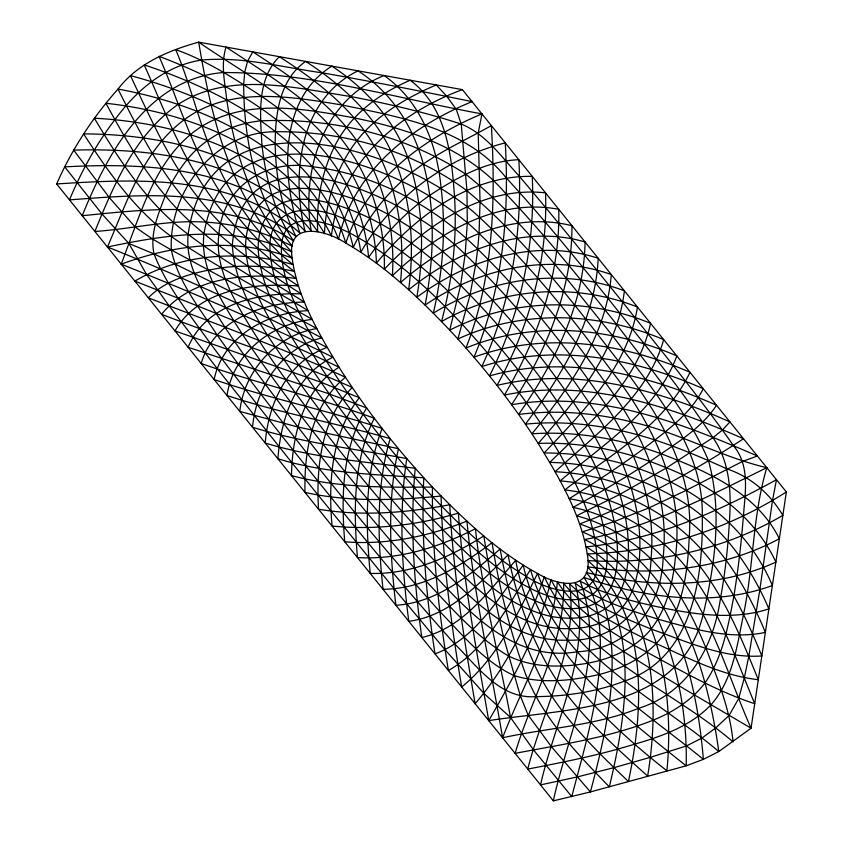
<?xml version="1.0" encoding="UTF-8"?>
<svg xmlns="http://www.w3.org/2000/svg" width="843" height="843" viewBox="0 0 843 843"><rect width="100%" height="100%" fill="white"/><g stroke="black" fill="none" stroke-linecap="round" stroke-linejoin="round"><path stroke-width="1.26" d="M786.35 491.964L751.05 728.204L718.794 751.534L703.368 759.353L686.17 765.823L590.427 791.935L553.345 800.85L56.65 183.953C71.876 149.285 92.783 117.251 118.041 89.073C137.683 63.362 168.4 50.527 198.674 42.15L462.407 89.632L786.35 491.964C727.098 529.689 657.666 552.249 587.255 553.893C580.69 513.608 559.151 477.739 538.171 443.429C512.281 403.049 482.449 365.23 449.74 330.161C418.528 297.453 385.24 265.724 345.799 243.09C325.946 230.034 286.251 219.907 292.142 258.074C297.495 297.874 318.728 333.333 339.023 367.211C366.104 410.119 397.664 450.141 432.438 487.064C463.945 519.678 497.465 551.554 537.528 573.451C559.91 586.991 594.125 591.775 587.255 553.893C655.127 602.724 660.269 700.681 647.635 776.066C610.775 742.957 572.682 709.395 547.834 665.854C528.371 631.46 515.832 593.535 508.013 554.894C479.836 582.903 450.425 615.822 408.792 621.323C401.795 567.455 398.602 512.523 406.769 458.581C355.209 448.929 302.827 442.849 252.542 427.253C255.956 387.411 281.425 347.864 321.784 337.906L279.402 315.661L174.817 263.859L154.016 253.912L128.884 243.49L102.161 214.185L64.711 166.851C147.852 162.509 243.69 166.998 305.103 231.14C290.687 174.585 299.739 99.084 358.022 70.833C434.693 120.844 441.174 223.511 425.072 305.092C478.856 268.527 548.656 252.247 611.301 274.544C606.486 335.788 569.52 387.706 531.922 433.808C575.895 430.805 620.09 438.781 661.355 453.85C706.919 471.3 756.287 492.554 779.364 538.719C721.039 569.784 652.145 576.738 587.466 566.77C641.976 624.442 625.906 717.119 609.331 786.856C573.64 750.091 536.411 711.545 521.174 661.26C507.771 622.756 498.529 582.913 492.038 542.702C460.13 566.454 424.155 589.004 383.007 589.289C377.727 539.235 375.83 487.433 390.183 438.623C336.115 423.017 280.487 413.218 226.988 395.515C233.121 353.523 271.351 323.491 312.279 319.444C270.74 295.482 228.316 273.006 187.841 247.241C142.246 220.961 111.676 177.03 83.583 133.879C169.137 134.258 266.641 156.946 317.695 231.709C316.167 202.784 321.288 173.352 334.144 147.283C349.308 115.733 378.655 93.752 410.214 80.233C446.674 107.504 451.616 155.028 454.535 196.988C457.201 238.885 452.175 281.014 441.542 321.552C500.742 288 574.009 281.952 637.466 307.042C627.94 366.399 583.725 411.099 544.135 452.965C635.654 452.891 735.064 497.18 772.378 585.474C711.808 607.792 643.767 597.508 583.967 577.497C599.805 601.807 601.207 632.229 600.079 660.364C597.076 706.877 583.504 751.766 571.754 796.614L533.398 749.785L510.51 717.467L484.145 693.641L445.252 649.974L394.008 588.53L291.899 462.733L217.41 368.855L168.758 305.387L146.376 274.144L128.884 243.49C144.975 200.286 161.002 152.172 202.078 126.134C247.968 98.252 304.523 108.747 354.302 117.925C410.351 129.316 467.981 148.8 506.042 193.964C545.337 235.45 581.143 280.055 616.802 324.66C649.531 368.296 687.077 409.919 708.499 460.668C722.409 510.763 715.054 564.504 703.167 614.305C680.512 711.576 566.896 708.352 488.75 720.628C476.78 651.734 463.597 582.924 458.371 513.102C417.496 525.136 374.587 530.31 332.089 526.032C328.127 482.396 331.404 433.534 359.318 397.706L320.962 382.227L174.986 330.93C198.937 288.917 254.565 282.51 298.433 286.019C261.33 261.467 226.072 233.29 198.484 198.094C169.222 161.276 150.349 117.851 130.444 75.607C218.895 99.379 317.4 148.905 345.799 243.09C366.442 180.075 423.06 138.579 481.954 113.889L478.192 133.141L480.046 201.625L479.056 233.479L477.686 249.096L475.715 264.523L470.046 294.85L457.886 338.991C522.681 309.17 598.656 312.047 663.683 339.603C647.561 396.663 596.907 433.502 555.137 471.722C597.813 473.861 639.784 487.665 675.359 511.343C718.858 539.457 745.992 585.579 765.37 632.387C729.142 640.069 692.651 628.688 657.919 619.141C629.342 610.058 599.636 601.354 575.253 583.251C592.471 652.187 555.379 719.079 540.511 784.917L577.034 776.983L613.978 767.646L650.901 757.172L686.581 745.865L701.945 738.078L715.76 727.878L729.016 715.528L738.605 698.689L744.264 678.099L748.774 656.497L759.817 589.942L772.441 500.795L776.477 479.699C717.351 512.238 653.968 540.026 586.159 546.875C659.953 590.669 674.442 692.788 666.897 770.755C597.824 716.645 532.344 649.911 515.705 560.289C489.119 590.574 463.397 627.877 421.827 637.508C413.902 581.544 409.856 524.704 415.251 468.297C364.966 461.806 314.007 457.928 265.25 443.039C268.179 403.797 287.621 361.204 327.158 347.495C255.429 310.867 182.288 276.704 107.419 246.999C127.282 201.719 142.773 150.591 184.259 119.717C229.876 85.891 290.234 96.513 342.247 105.017C400.688 117.346 466.411 127.967 505.99 177.62C541.67 216.251 574.673 257.231 607.771 298.053C643.926 343.733 681.27 388.686 712.946 437.665C730.27 462.322 731.461 493.166 729.353 522.144C727.952 547.37 725.233 572.523 720.628 597.371C713.884 646.412 688.373 692.914 638.52 708.331C595.074 725.834 547.834 727.783 502.586 737.794C490.552 665.591 473.766 594.115 466.938 521.1C428.233 536.506 386.505 545.252 344.734 541.764C341.036 496.696 341.963 447.496 366.673 407.97L329.234 393.892L188.158 347.295C205.797 303.754 258.875 292.373 301.214 293.891C262.826 269.37 224.839 243.269 193.785 209.622C161.182 174.564 139.169 131.582 118.041 89.073C206.482 105.185 304.049 150.212 338.507 239.296C353.754 170.981 410.046 126.956 472.069 101.624C422.195 91.381 372.227 81.56 322.068 72.814C282.057 67.24 241.93 56.239 201.298 60.095C164.712 65.786 136.102 90.707 114.922 119.685C96.113 144.142 81.381 171.477 69.474 199.886C145.786 194.132 231.677 186.545 296.125 236.567C281.193 208.126 275.629 175.629 275.176 143.763C275.324 114.279 279.444 79.695 305.64 61.402C344.924 86.745 381.184 120.591 397.053 165.681C411.7 205.155 414.271 248.263 408.634 289.76C457.285 250.687 522.534 223.732 585.084 241.983C583.999 305.366 553.999 363.481 518.635 414.44C556.001 409.719 594.073 412.775 630.585 421.69C677.719 431.869 720.038 456.706 766.814 467.696C752.514 515.273 753.79 565.916 743.505 614.431C737.024 645.612 732.925 679.827 711.092 704.674C686.602 730.554 650.901 739.427 617.898 749.079C588.203 757.267 557.982 763.252 527.76 769.079C543.071 708.067 578.456 648.636 569.605 583.778C592.028 606.012 622.482 617.129 651.081 629.036C686.803 641.502 723.146 658.583 761.84 655.97C742.24 607.845 718.457 558.561 676.318 526.095C642.988 500.257 602.187 484.335 560.152 480.889C603.314 444.387 656.486 411.352 676.824 355.925C610.711 327.274 533.587 320.171 465.958 348.022C493.735 277.305 495.737 200.455 491.374 125.596C460.9 142.762 427.949 156.629 402.09 180.876C381.542 199.485 365.145 222.404 353.249 247.399C331.32 149.042 232.584 94.226 144.206 64.869C162.815 106.323 178.684 149.443 204.301 187.304C228.464 223.469 260.445 253.827 296.114 278.506C250.318 272.394 192.731 275.524 161.603 314.291C225.06 338.897 290.118 359.561 352.248 387.464C321.225 418.982 316.062 467.064 318.517 509.204C362.058 516.517 406.589 512.807 449.751 504.736C453.155 571.628 463.819 637.782 475.125 703.705C506.696 666.939 528.203 622.25 544.367 576.791C580.859 656.455 670.059 687.983 733.062 741.851C729.964 709.195 717.382 678.615 705.991 648.162C696.697 625.39 685.77 603.145 671.492 583.04C648.509 550.911 614.99 525.874 576.549 515.79L619.89 494.367L666.539 467.865L712.946 437.665L722.514 429.962L729.933 421.89C657.582 389.719 576.138 366.326 496.991 385.42C529.32 326.715 548.013 260.171 545.537 192.868C482.702 185.787 425.473 225.555 384.345 269.254C385.23 227.41 373.301 185.397 349.866 150.644C319.097 105.206 270.909 76.65 226.04 47.082C220.571 64.363 224.902 82.614 226.778 100.159C229.57 118.442 233.385 136.566 238.527 154.332C249.191 190.075 265.313 225.26 291.931 251.994C232.984 224.143 168.748 234.185 107.419 246.999M553.345 800.85C568.53 730.143 607.677 653.546 580.195 581.185C605.98 595.337 635.021 601.934 663.546 608.088C698.078 614.884 734.653 620.005 768.879 608.899C749.322 563.008 718.11 520.647 673.473 496.653C635.885 475.304 593.04 463.271 549.794 462.396C590.406 422.427 638.014 381.626 650.564 323.312C586.422 296.968 511.722 298.401 449.74 330.161L460.573 285.303L465.167 254.481L467.296 222.984L466.959 190.76L461.237 124.069L456.274 109.337L446.916 96.481L436.284 84.922C402.754 99.211 369.814 119.232 349.866 150.644C334.07 175.333 325.851 204.354 324.439 233.522C278.78 153.879 181.213 122.614 94.374 118.231C119.875 161.034 147.578 204.185 188.137 234.333C225.935 263.079 267.473 286.304 308.159 310.614C267.083 312.542 222.931 336.452 214.122 379.54C269.36 398.465 326.736 410.119 382.121 428.455C364.408 474.451 365.662 525.084 370.203 573.388C411.289 574.694 449.698 557.244 483.798 535.927L492.449 587.571L503.534 637.266L520.321 695.844L528.013 714.864L551.375 746.635L590.427 791.935C602.092 747.688 613.019 702.493 612.081 656.423C610.985 627.087 606.085 595.495 586.296 572.502C648.309 587.56 716.887 589.299 775.876 562.081C754.633 516.453 712.314 485.874 666.539 467.865C626.054 450.994 582.123 441.711 538.171 443.429C576.781 399.519 617.382 351.088 624.378 290.793C561.427 267.01 489.783 278.042 433.313 313.196C442.807 272.226 446.21 229.675 441.079 187.852C437.148 144.848 420.573 101.244 384.134 75.533C323.259 99.695 301.004 170.644 311.193 230.824C254.828 161.276 157.926 147.641 73.678 150.128L109.232 197.483L135.375 227.21L152.509 239.012L171.34 249.971L316.831 328.549C276.061 335.261 244.196 370.593 239.791 411.416L297.99 427.032L398.423 448.697C387.222 500.11 389.761 553.356 395.862 605.263C437.254 602.798 470.194 574.947 500.12 549.025C507.265 588.572 517.918 627.677 534.409 664.4C554.947 710.986 592.302 746.835 628.414 781.514C643.947 708.995 649.363 614.02 587.74 560.542C655.306 565.031 724.337 549.72 782.852 515.368C770.123 493.893 750.987 476.959 727.119 468.961C703.536 458.276 679.69 448.065 655.064 440.014C613.409 426.453 569.151 419.867 525.41 424.145C561.902 375.672 595.358 320.53 598.203 258.274C535.684 237.779 468.023 259.423 416.842 297.273C423.818 255.882 423.576 212.857 412.269 172.235C401.089 127.578 369.761 91.012 331.857 66.123C277.168 100.401 281.983 179.422 299.929 233.1C233.901 174.037 139.158 178.684 56.65 183.953M766.814 467.696C708.12 496.327 649.468 527.771 584.484 539.531C618.319 555.179 642.924 585.653 657.919 619.141C677.656 665.18 687.445 715.77 686.17 765.823C618.646 712.198 543.535 653.862 523.197 565.179C498.276 598.235 475.8 638.794 434.999 653.873C426.115 595.664 420.952 536.706 423.808 477.802C374.903 474.472 325.135 473.344 277.916 458.761C280.719 419.677 294.713 375.103 332.911 357.274C263.954 322.816 192.773 292.848 121.244 264.175L128.884 243.49M502.586 737.794C522.228 686.455 552.355 637.603 557.413 581.723C575.242 610.511 605.295 628.33 633.715 645.158C673.315 665.97 712.061 689.743 754.717 703.694C733.178 652.05 714.811 596.77 675.633 555.252C647.298 525.79 609.605 505.189 569.109 498.74C594.726 482.649 620.121 466.158 644.41 448.107C666.318 431.026 690.47 414.229 703.231 388.718C634.421 358.307 555.063 342.648 481.827 366.568C511.575 302.015 522.776 230.413 518.824 159.696C486.095 160.981 456.39 177.873 429.603 195.407C405.694 212.173 385.209 233.532 368.57 257.473C365.188 215.671 346.547 175.934 318.686 144.848C301.91 126.313 282.342 110.57 261.773 96.45C234.407 78.589 206.714 60.57 175.723 49.632C192.193 88.483 200.455 130.454 219.201 168.463C236.588 205.218 261.003 239.064 292.942 264.523C240.961 249.918 181.846 253.248 134.869 281.098C203.521 308.275 272.521 335.04 339.023 367.211C302.837 389.614 292.152 435.778 291.467 475.6C337.379 487.876 385.283 487.444 432.438 487.064C431.922 548.572 438.402 609.879 448.402 670.501C487.222 648.52 507.665 606.149 530.479 569.573C555.611 656.412 637.54 705.528 703.368 759.353C696.339 674.031 670.016 568.003 582.302 531.891L614.147 521.627L648.899 507.918L686.181 490.363L742.504 461.416L757.393 456C680.501 422.628 596.992 390.046 511.627 404.745C545.906 351.225 572.334 290.266 571.944 225.671C509.267 210.265 446.653 242.226 400.478 282.574C404.682 240.972 399.329 197.957 381.468 159.896C360.72 114.585 320.245 82.93 279.318 56.671C256.272 79.864 260.234 115.944 262.036 145.85C266.009 179.201 274.439 213.121 293.712 241.109C231.161 199.053 152.952 208.706 82.224 215.724C107.44 153.163 148.105 78.167 223.648 72.53C311.341 72.445 396.294 98.357 481.954 113.889M488.75 720.628C514.367 676.107 540.047 630.301 550.995 579.573C566.591 610.659 595.263 632.229 623.356 651.386C665.106 678.309 708.31 702.914 751.05 728.204C727.224 674.548 711.966 615.569 674.01 569.394C648.33 538.456 612.566 515.579 573.029 507.381C599.236 492.997 625.095 477.949 650.037 461.458C673.568 444.683 700.27 429.898 716.529 405.241C646.065 373.934 565.632 354.387 489.488 375.946C520.553 314.386 535.526 245.26 532.239 176.356C469.709 175.196 414.682 216.978 376.399 263.164C375.283 221.266 359.929 180.233 334.144 147.283C298.306 101.518 245.619 74.563 198.674 42.15C211.614 119.59 231.477 203.321 292.142 258.074C236.904 237.22 175.576 243.954 121.244 264.175M462.407 89.632C396.768 113.837 339.855 163.363 331.383 236.082C291.235 151.751 193.795 112.899 105.933 103.267C129.021 145.944 153.953 188.811 190.265 221.741C224.796 253.216 264.86 277.632 304.46 302.089C262.995 302.268 213.795 319.729 201.192 363.481C258.274 383.681 317.442 397.38 374.281 418.233C353.038 461.142 353.502 510.921 357.453 557.55C398.739 560.068 439.013 547.255 475.42 528.719C482.238 592.503 498.835 654.558 510.51 717.467M243.669 84.627C243.89 141.287 256.082 201.319 292.395 246.314C265.661 232.394 236.135 223.859 205.998 222.162C168.611 219.507 132.014 229.033 94.89 231.446C113.921 184.438 135.217 134.332 178.294 104.29C230.076 70.938 294.513 87.935 350.973 96.566C388.149 103.847 425.209 112.245 461.237 124.069C486.011 134.216 501.617 156.998 519.13 176.071C554.378 217.452 588.488 259.792 622.608 302.11C660.248 349.603 699.058 396.284 733.716 446.031C750.08 465.905 745.201 492.186 743.442 515.716C741.25 542.544 738.299 569.32 733.895 595.885C728.289 625.843 722.725 657.14 705.117 682.746C692.061 700.048 673.367 711.935 653.504 720.017C609.194 737.783 561.691 744.432 515.105 753.357C531.606 696.971 565.337 643.778 563.63 583.187C583.778 609.036 614.431 623.251 642.988 637.719C680.449 653.778 717.224 675.127 758.3 679.7C738.025 629.942 717.056 577.729 676.402 540.774C645.496 513.008 606.128 494.757 564.81 489.909C609.731 455.188 664.748 425.515 689.995 372.29C622.619 342.701 544.388 331.331 473.945 357.221C502.67 289.676 509.53 215.492 505.242 142.825C445.441 158.336 391.647 198.347 360.846 252.205C345.683 150.507 247.442 89.748 159.042 56.312C176.682 96.555 189.19 139.127 211.203 177.378C231.973 214.038 260.308 246.356 294.281 271.33C270.413 266.251 245.756 264.607 221.509 267.821C195.534 272.11 167.43 278.38 148.315 297.8C214.312 323.533 281.246 347.305 345.472 377.295C311.689 404.303 304.007 451.553 304.997 492.407C349.666 502.312 395.852 500.226 441.089 496.053C442.596 560.173 451.068 623.82 461.679 687.003C497.602 657.93 517.507 614.136 537.528 573.451C568.129 657.287 654.716 697.298 718.794 751.534C706.624 663.62 673.251 555.242 579.657 523.967C637.287 502.017 692.061 472.512 743.515 438.76C669.047 405.915 586.58 378.18 504.409 395.051C537.686 338.97 560.332 275.208 558.761 209.296C495.947 197.547 436.073 233.911 392.374 275.735C395.03 233.996 386.484 191.329 365.683 154.87C339.961 109.495 295.64 79.537 252.826 51.897L247.547 61.17L244.712 72.319L243.669 84.627M702.303 516.095C703.062 577.771 692.746 657.909 624.874 680.944C596.612 691.861 566.211 696.381 536.022 696.624C500.194 699.416 477.633 666.613 454.999 644.242C398.644 581.702 345.872 516.032 293.269 450.352C265.376 414.946 237.315 379.656 210.381 343.512C190.075 314.734 166.956 287.031 154.016 253.912C149.738 233.838 158.242 214.185 165.249 195.755C171.087 182.752 178.379 170.423 187.388 159.359C205.397 137.283 232.331 123.679 260.561 120.876C331.815 117.472 406.052 135.049 465.958 174.332C523.071 219.97 566.875 279.507 612.703 335.872C652.282 389.677 703.547 444.872 702.303 516.095M607.013 552.955C607.761 569.72 604.189 591.259 586.096 597.561C570.395 602.503 553.556 598.382 538.761 592.344C496.864 573.619 464.261 539.92 432.649 507.623C391.141 463.376 353.006 415.884 319.55 365.251C297.916 330.224 273.153 293.743 270.087 251.488C266.536 204.248 312.742 203.711 344.808 219.254C388.159 236.957 424.798 267.463 457.422 300.445C496.885 341.025 532.534 385.462 562.671 433.407C584.831 469.772 604.494 509.752 607.013 552.955M188.137 234.333C184.765 269.391 207.557 299.16 224.986 327.337C244.459 356.589 265.492 384.766 286.873 412.638C331.299 470.447 377.474 526.938 426.126 581.238C451.574 608.066 476.158 637.066 508.434 655.938C532.839 668.035 561.227 667.635 587.508 663.251C611.491 658.762 635.422 648.404 651.081 629.036C667.414 608.066 673.22 581.196 675.633 555.252C684 487.539 652.587 423.797 612.134 371.721C571.786 317.368 529.362 264.017 479.825 217.673C407.527 149.359 209.148 83.562 188.137 234.333M617.519 551.965C617.656 570.88 613.746 593.63 595.4 603.367C579.52 611.133 560.88 609.257 544.43 604.357C499.235 588.857 465.652 552.618 432.87 519.541C389.234 473.06 349.023 423.302 313.016 370.678C289.412 333.238 260.814 294.586 258.179 248.833C257.832 230.74 264.976 210.076 282.932 202.699C301.004 196.071 320.761 200.234 338.612 205.566C385.536 220.676 425.905 250.94 460.573 285.303C502.375 327.221 539.857 373.565 571.786 423.439C596.043 462.122 616.37 505.547 617.519 551.965M203.974 233.732C200.139 265.787 217.989 294.639 233.88 320.898C251.499 349.002 270.93 375.925 290.856 402.438C333.206 458.476 377.632 512.987 424.84 565.01C465.41 607.782 510.847 662.83 577.034 651.797C629.078 649.215 661.86 607.571 663.135 557.318C670.164 493.471 642.429 432.396 605.105 382.269C567.191 329.444 526.158 278.453 479.056 233.479C415.251 169.253 227.431 92.656 203.974 233.732M628.478 550.584C628.172 571.68 623.831 595.906 605.285 608.794C589.362 619.131 569.288 619.721 551.132 616.433C502.27 605.643 467.243 566.391 433.281 532.491C387.485 483.798 345.272 431.742 306.747 377.116C281.077 337.031 248.295 296.241 245.608 246.809C245.598 226.746 253.48 204.838 271.91 194.744C290.277 185.492 311.784 187.884 331.162 192.204C381.584 204.67 426.2 234.143 463.165 269.981C507.465 313.206 546.738 361.594 580.69 413.323C607.223 454.229 628.488 500.963 628.478 550.584M689.205 537.065C687.888 570.5 683.157 605.611 664.084 633.989C648.794 655.633 624.083 668.214 598.909 674.558C571.227 680.765 541.543 684.137 513.998 675.559C483.935 661.597 462.659 634.916 439.951 611.712C385.388 551.09 333.87 487.77 283.648 423.534C260.93 394.387 238.39 365.082 217.072 334.892C199.559 308.085 178.031 282.015 171.34 249.971C168.484 191.856 214.449 131.624 275.461 131.74C342.985 130.834 412.406 150.339 466.959 190.76C525.484 239.697 571.912 301.099 618.425 361.099C657.508 411.932 694.695 469.994 689.205 537.065M639.879 548.804C639.257 572.155 634.537 598.119 615.759 613.989C599.858 626.676 578.614 629.869 558.825 628.372C506.243 623.788 468.961 581.396 433.934 546.443C386.041 495.536 341.879 441.163 300.877 384.587C272.995 341.647 235.787 298.78 232.31 245.524C242.447 114.543 414.956 201.846 465.167 254.481C512.101 298.98 553.103 349.56 589.278 403.091C618.288 446.084 640.891 495.958 639.879 548.804M218.885 234.133C215.155 263.48 229.212 290.951 243.469 315.535C259.307 342.363 277.136 367.948 295.545 393.059C335.725 447.317 378.37 499.794 423.924 549.647C463.155 589.784 505.579 642.44 567.465 640.164C615.653 641.955 650.006 606.349 651.007 558.92C656.897 498.761 631.618 440.826 597.455 392.733C561.881 341.478 522.386 292.7 477.686 249.096C433.154 205.249 374.977 174.185 312.563 166.735C266.493 158.747 223.026 185.839 218.885 234.133M597.15 561.101C599.078 605.537 549.446 591.818 526.39 576.443C487.033 553.177 454.588 520.205 423.513 487.106C385.019 444.798 349.676 399.434 319.887 350.54C301.878 318.917 281.573 285.334 281.341 247.81C282.584 203.205 335.683 224.038 358.17 237.663C397.833 259.981 431.416 291.446 462.343 324.471C498.74 364.113 531.996 406.863 559.394 453.239C578.024 486.411 596.159 522.281 597.15 561.101"/></g></svg>
